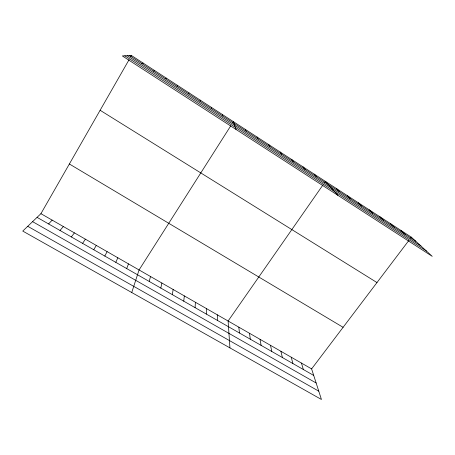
<?xml version="1.0" encoding="UTF-8"?>
<svg xmlns="http://www.w3.org/2000/svg" width="455" height="455" viewBox="0 0 455 455"><rect width="100%" height="100%" fill="white"/><g stroke="black" fill="none" stroke-linecap="round" stroke-linejoin="round"><path stroke-width="0.68" d="M206.314 314.064L206.388 308.558M195.081 307.648L195.394 302.257M183.763 301.176L184.309 295.898M172.343 294.652L173.139 289.494M200.035 101.323L200.263 100.168M160.825 288.072L161.872 283.033M149.217 281.44L150.514 276.521M131.74 292.519L139.065 269.952L230.816 125.739M126.695 268.569L128.492 263.889M115.797 262.342L117.839 257.78M188.535 93.866L189.035 92.883M104.815 256.068L107.101 251.621M40.922 213.674L311.612 368.897L321.44 399.479L22.75 231.072L40.922 213.674L129.112 59.639M130.795 56.699L131.472 55.521L411.348 237.163L432.25 256.364L122.338 55.931L131.472 55.521M93.747 249.744L96.284 245.421M232.664 122.833L233.398 121.673L236.043 129.47M82.594 243.368L85.386 239.171M323.016 184.867L228.109 321.014L229.94 347.887M324.625 182.557L325.433 181.403L337.883 195.331M71.35 236.947L74.398 232.869M311.612 368.897L408.88 240.428M410.524 238.249L411.348 237.163M60.014 230.469L63.325 226.522M48.588 223.94L52.166 220.123M176.938 86.342L177.712 85.534M165.245 78.76L166.297 78.124M153.449 71.111L154.785 70.656M141.55 63.393L143.177 63.12M27.732 226.3L318.762 391.158M32.595 221.648L316.14 382.991M37.071 217.359L313.711 375.432M69.37 163.988L343.098 327.31M100.123 110.275L376.979 282.561M129.544 55.607L415.79 241.247M127.303 55.709L420.943 245.979M124.852 55.817L426.534 251.114M400.923 230.395L405.155 234.348M390.407 223.576L394.422 227.386M379.806 216.694L383.599 220.368M369.113 209.755L372.685 213.293M358.335 202.759L361.679 206.149M347.461 195.701L350.572 198.949M336.49 188.58L339.367 191.686M314.274 174.163L316.669 176.961M303.019 166.86L305.168 169.505M291.672 159.495L293.56 161.98M280.217 152.061L281.855 154.387M268.666 144.565L270.043 146.726M257.018 137L258.121 138.991M245.262 129.374L246.098 131.194M301.46 363.079L303.354 369.517M291.228 357.209L292.918 363.551M280.911 351.294L282.396 357.539M270.52 345.334L271.794 351.476M222.444 114.563L222.745 116.053M260.044 339.328L261.102 345.368M249.482 333.27L250.318 339.208M238.835 327.168L239.455 333.003M211.399 107.397L211.438 108.717M217.291 314.809L217.45 320.428"/></g></svg>
